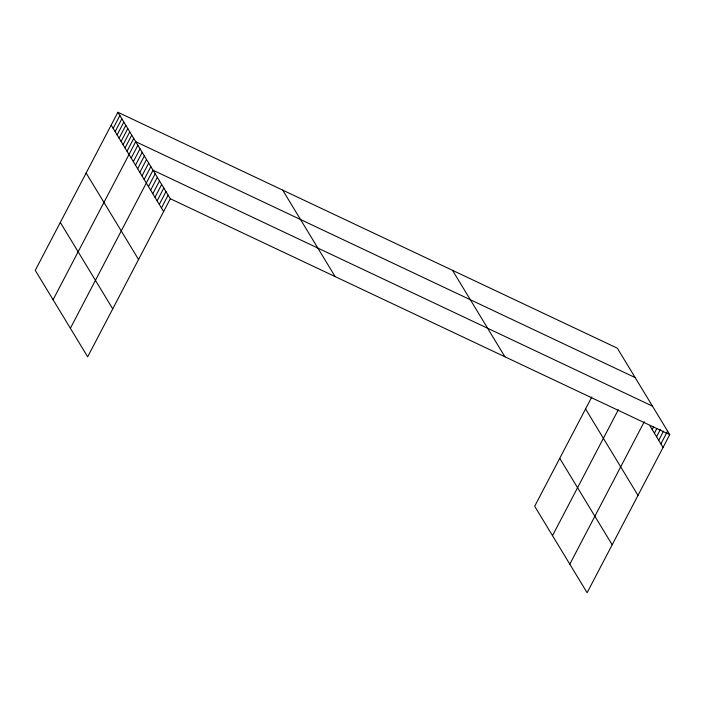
<?xml version="1.0" encoding="UTF-8"?>
<svg xmlns="http://www.w3.org/2000/svg" width="705" height="705" viewBox="0 0 705 705"><rect width="100%" height="100%" fill="white"/><g stroke="black" fill="none" stroke-linecap="round" stroke-linejoin="round"><path stroke-width="1.06" d="M117.885 112.28L35.25 270.35L87.676 356.818L170.319 198.748L117.885 112.28L617.324 348.182L669.75 434.65L587.115 592.72L534.681 506.252L591.83 396.95M113.17 128.354L119.868 115.549M115.153 131.624L121.85 118.81M117.136 134.893L123.833 122.08M119.11 138.154L125.807 125.349M121.093 141.423L127.79 128.61M123.075 144.692L129.773 131.879M125.058 147.953L131.756 135.149M127.032 151.222L133.73 138.409M53.078 299.748L135.713 141.679L635.143 377.58M131.183 158.052L137.88 145.248M133.342 161.621L140.039 148.808M135.501 165.19L142.198 152.377M137.669 168.759L144.366 155.946M139.828 172.32L146.525 159.515M141.996 175.889L148.693 163.075M144.155 179.458L150.852 166.644M70.377 328.283L153.011 170.213L652.451 406.115M148.482 186.587L155.179 173.774M150.641 190.156L157.338 177.343M152.809 193.725L159.506 180.912M154.968 197.285L161.665 184.481M157.127 200.854L163.824 188.041M159.295 204.424L165.992 191.61M161.454 207.993L168.151 195.179M552.509 535.65L618.329 409.755M569.807 564.185L644.308 421.687M652.24 429.627L653.676 426.877M654.399 433.196L656.796 428.614M656.566 436.756L660.391 429.442M658.726 440.325L663.511 431.178M660.893 443.894L667.591 431.081M170.319 198.748L669.75 434.65M650.08 426.058L663.053 447.455M585.564 408.926L637.99 495.395M452.504 270.332L504.939 356.8M559.744 458.321L612.169 544.78M282.705 190.13L335.131 276.589M111.187 125.093L163.622 211.553M86.133 173.025L138.559 259.493M60.313 222.419L112.738 308.878"/></g></svg>
